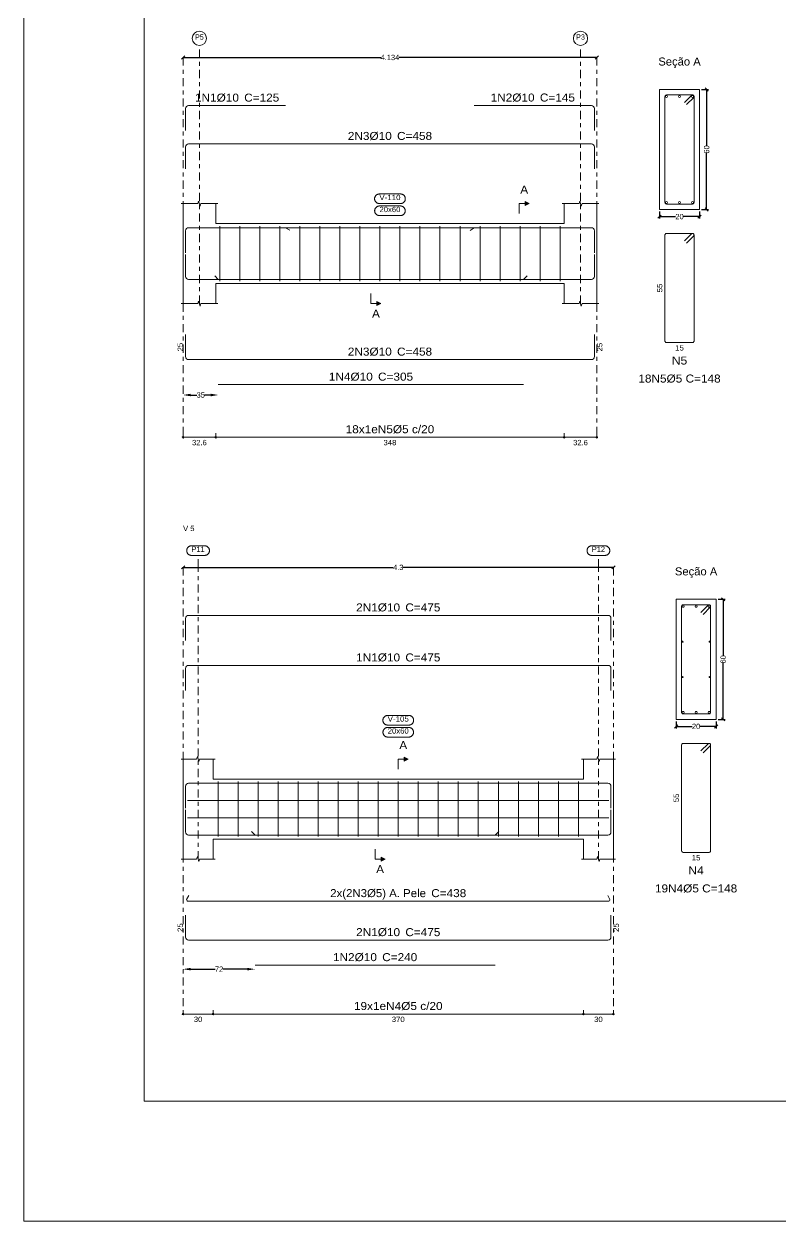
# Model space of a CAD drawing. Header units: millimetres. Extents: x 0 to 84, y 0 to 59.4.
# Drawn here: x 0 to 18.89, y 0 to 29.92 of the extents above; entities that cross this region are included whole.
import ezdxf
from ezdxf.enums import TextEntityAlignment as Align

# ---------------------------------------------------------------- set-up
doc = ezdxf.new("R2010")
doc.units = ezdxf.units.MM
doc.linetypes.add('CYPE_RAYAPUNTO', pattern=[0.4125, 0.2025, -0.105, 0, -0.105])
for name, color, linetype, lineweight in [('ARM_LONGITUDINAL_Ø10', 103, 'Continuous', 9), ('ARM_LONGITUDINAL_Ø5', 151, 'Continuous', 9), ('ARM_TRANSVERSAL_Ø5', 151, 'Continuous', 9), ('ELE_ARM_TRANS_TXT_EST', 3, 'Continuous', 9), ('ELE_CONT_NOS', 122, 'Continuous', 9), ('ELE_CONT_VIG_CONCRETO', 2, 'Continuous', 9), ('ELE_COT_COMPRIMENTO_PROJETADO', 122, 'Continuous', 0), ('ELE_COT_COT_ANCORAGENS', 3, 'Continuous', 0), ('ELE_COT_COT_ARM', 3, 'Continuous', 0), ('ELE_COT_COT_EST', 3, 'Continuous', 0), ('ELE_COT_COT_LIN_APOIOS', 2, 'CYPE_RAYAPUNTO', 0), ('ELE_COT_TEXTOS_ESTRIBOS', 122, 'Continuous', 0), ('ELE_REF_COT_LIN_AUX_COTA', 2, 'CYPE_RAYAPUNTO', 9), ('ELE_REF_LINHAS_MARCAS_PLANTA', 3, 'Continuous', 9), ('ELE_REF_MARCAS_PLANTA', 3, 'Continuous', 9), ('ELE_REF_NOME_PORTICO', 3, 'Continuous', 9), ('ELE_REF_REF_NOME', 3, 'Continuous', 9), ('ELE_REF_REF_REFERENCIA', 3, 'Continuous', 9), ('ELE_REF_TEXTO_REF_NOME', 3, 'Continuous', 9), ('ELE_REF_TEXTO_REF_REFERENCIA', 3, 'Continuous', 9), ('POR_ARM_LONG_ARM_TEXTOS', 3, 'Continuous', 9), ('POR_ARM_LONG_TXT_COMP', 3, 'Continuous', 9), ('QUAD_BORDA', 1, 'Continuous', 20), ('QUAD_LIMITES', 2, 'Continuous', 0), ('SEC_CONT_VIG_CONCRETO_CORTE', 2, 'Continuous', 9), ('SEC_COTAS_SEC_DIM_VIGA', 122, 'Continuous', 0), ('SEC_COTAS_TEXTOS_DETALHE_ESTRIBOS', 122, 'Continuous', 0), ('SEC_REF_TXT_NOMES', 3, 'Continuous', 9), ('SEC_REF_TXT_POSICOES_ARM_ESTRIBOS', 1, 'Continuous', 9)]:
    doc.layers.add(name, color=color, linetype=linetype, lineweight=lineweight)
doc.styles.add('CYPETXT', font='arial.ttf', dxfattribs={"height": 0.2})
doc.styles.add('CYPETXT_0.2', font='arial.ttf', dxfattribs={"height": 0.133333})
doc.dimstyles.new('cype_arrow', dxfattribs={"dimtxt": 0.18, "dimasz": 0.1875, "dimexe": 0.05, "dimexo": 0.05, "dimgap": 0, "dimtad": 0, "dimdec": 4, "dimzin": 0, "dimdsep": 46, "dimtxsty": 'CYPETXT_0.2', "dimcen": 0.09, "dimadec": 0, "dimazin": 0, "dimtfac": 1, "dimtdec": 4, "dimtofl": 0, "dimtmove": 2, "dimatfit": 3, "dimfxl": 1, "dimtolj": 1, "dimtzin": 0, "dimarcsym": 0})
doc.dimstyles.new('cype_oblique', dxfattribs={"dimtxt": 0.18, "dimasz": 0.18, "dimexe": 0.05, "dimexo": 0.05, "dimgap": 0, "dimtad": 0, "dimdec": 4, "dimzin": 0, "dimdsep": 46, "dimtxsty": 'CYPETXT_0.2', "dimblk": 'OBLIQUE', "dimtsz": 0.04, "dimcen": 0.09, "dimadec": 0, "dimazin": 0, "dimtfac": 1, "dimtdec": 4, "dimtofl": 0, "dimtmove": 2, "dimatfit": 3, "dimfxl": 1, "dimtolj": 1, "dimtzin": 0, "dimarcsym": 0})

# ---------------------------------------------------------------- blocks, each defined once
blk = doc.blocks.new('*D20')
at = {"layer": 'Defpoints', "color": 0, "transparency": 16777216}
for p in [(16.29, 12.537), (17.29, 12.537), (17.29, 12.36)]:
    blk.add_point(p, dxfattribs=at)
at = {"layer": 'SEC_COTAS_SEC_DIM_VIGA', "color": 0, "lineweight": -2, "transparency": 16777216}
for p, q in [((16.25, 12.32), (16.33, 12.4)), ((16.29, 12.487), (16.29, 12.31)), ((16.29, 12.36), (16.693, 12.36)), ((17.29, 12.36), (16.886, 12.36)), ((17.25, 12.32), (17.33, 12.4)), ((17.29, 12.487), (17.29, 12.31))]:
    blk.add_line(p, q, dxfattribs=at)
at = {"layer": 'SEC_COTAS_SEC_DIM_VIGA', "color": 0, "transparency": 16777216, "insert": (16.79, 12.36), "char_height": 0.1333, "attachment_point": 5, "style": 'CYPETXT_0.2'}
blk.add_mtext('\\A1;20', dxfattribs=at)
blk = doc.blocks.new('_Oblique')
at = {"color": 0, "linetype": 'ByBlock', "lineweight": -2}
blk.add_line((-0.5, -0.5), (0.5, 0.5), dxfattribs=at)
blk = doc.blocks.new('*D21')
at = {"layer": 'Defpoints', "color": 0, "transparency": 16777216}
for p in [(17.29, 15.537), (17.467, 15.537), (17.29, 12.537)]:
    blk.add_point(p, dxfattribs=at)
at = {"layer": 'SEC_COTAS_SEC_DIM_VIGA', "color": 0, "lineweight": -2, "transparency": 16777216}
for p, q in [((17.507, 15.497), (17.427, 15.577)), ((17.34, 15.537), (17.517, 15.537)), ((17.467, 15.537), (17.467, 14.133)), ((17.467, 12.537), (17.467, 13.941)), ((17.507, 12.497), (17.427, 12.577)), ((17.34, 12.537), (17.517, 12.537))]:
    blk.add_line(p, q, dxfattribs=at)
at = {"layer": 'SEC_COTAS_SEC_DIM_VIGA', "color": 0, "transparency": 16777216, "insert": (17.467, 14.037), "char_height": 0.1333, "attachment_point": 5, "rotation": 90, "style": 'CYPETXT_0.2'}
blk.add_mtext('\\A1;60', dxfattribs=at)
blk = doc.blocks.new('*D22')
at = {"layer": 'Defpoints', "color": 0, "transparency": 16777216}
for p in [(3.975, 16.335), (3.975, 16.335), (14.725, 16.335)]:
    blk.add_point(p, dxfattribs=at)
at = {"layer": 'ELE_COT_COMPRIMENTO_PROJETADO', "color": 0, "lineweight": -2, "transparency": 16777216}
for p, q in [((3.935, 16.295), (4.015, 16.375)), ((3.975, 16.335), (9.226, 16.335)), ((14.725, 16.335), (9.474, 16.335)), ((14.685, 16.295), (14.765, 16.375))]:
    blk.add_line(p, q, dxfattribs=at)
at = {"layer": 'ELE_COT_COMPRIMENTO_PROJETADO', "color": 0, "transparency": 16777216, "insert": (9.35, 16.335), "char_height": 0.1333, "attachment_point": 5, "style": 'CYPETXT_0.2'}
blk.add_mtext('\\A1;4.3', dxfattribs=at)
blk = doc.blocks.new('*D23')
at = {"layer": 'Defpoints', "color": 0, "transparency": 16777216}
for p in [(3.975, 6.295), (5.772, 6.295), (5.772, 6.295)]:
    blk.add_point(p, dxfattribs=at)
at = {"layer": 'ELE_COT_COT_ARM', "color": 0, "lineweight": -2, "transparency": 16777216}
for p, q in [((4.162, 6.295), (4.779, 6.295)), ((5.584, 6.295), (4.967, 6.295))]:
    blk.add_line(p, q, dxfattribs=at)
at = {"layer": 'ELE_COT_COT_ARM', "color": 0, "transparency": 16777216}
for points in [[(4.162, 6.326), (4.162, 6.264), (3.975, 6.295)], [(5.584, 6.326), (5.584, 6.264), (5.772, 6.295)]]:
    blk.add_solid(points, dxfattribs=at)
at = {"layer": 'ELE_COT_COT_ARM', "color": 0, "transparency": 16777216, "insert": (4.873, 6.295), "char_height": 0.1333, "attachment_point": 5, "style": 'CYPETXT_0.2'}
blk.add_mtext('\\A1;72', dxfattribs=at)
blk = doc.blocks.new('*D55')
at = {"layer": 'Defpoints', "color": 0, "transparency": 16777216}
for p in [(15.875, 25.279), (16.875, 25.279), (16.875, 25.101)]:
    blk.add_point(p, dxfattribs=at)
at = {"layer": 'SEC_COTAS_SEC_DIM_VIGA', "color": 0, "lineweight": -2, "transparency": 16777216}
for p, q in [((15.835, 25.061), (15.915, 25.141)), ((15.875, 25.229), (15.875, 25.051)), ((16.835, 25.061), (16.915, 25.141)), ((16.875, 25.229), (16.875, 25.051)), ((15.875, 25.101), (16.279, 25.101)), ((16.875, 25.101), (16.472, 25.101))]:
    blk.add_line(p, q, dxfattribs=at)
at = {"layer": 'SEC_COTAS_SEC_DIM_VIGA', "color": 0, "transparency": 16777216, "insert": (16.375, 25.101), "char_height": 0.1333, "attachment_point": 5, "style": 'CYPETXT_0.2'}
blk.add_mtext('\\A1;20', dxfattribs=at)
blk = doc.blocks.new('*D56')
at = {"layer": 'Defpoints', "color": 0, "transparency": 16777216}
for p in [(16.875, 28.279), (17.053, 28.279), (16.875, 25.279)]:
    blk.add_point(p, dxfattribs=at)
at = {"layer": 'SEC_COTAS_SEC_DIM_VIGA', "color": 0, "lineweight": -2, "transparency": 16777216}
for p, q in [((16.925, 28.279), (17.103, 28.279)), ((17.093, 28.239), (17.013, 28.319)), ((17.053, 28.279), (17.053, 26.874)), ((17.053, 25.279), (17.053, 26.683)), ((16.925, 25.279), (17.103, 25.279)), ((17.093, 25.239), (17.013, 25.319))]:
    blk.add_line(p, q, dxfattribs=at)
at = {"layer": 'SEC_COTAS_SEC_DIM_VIGA', "color": 0, "transparency": 16777216, "insert": (17.053, 26.779), "char_height": 0.1333, "attachment_point": 5, "rotation": 90, "style": 'CYPETXT_0.2'}
blk.add_mtext('\\A1;60', dxfattribs=at)
blk = doc.blocks.new('*D57')
at = {"layer": 'Defpoints', "color": 0, "transparency": 16777216}
for p in [(3.975, 29.077), (3.975, 29.077), (14.31, 29.077)]:
    blk.add_point(p, dxfattribs=at)
at = {"layer": 'ELE_COT_COMPRIMENTO_PROJETADO', "color": 0, "lineweight": -2, "transparency": 16777216}
for p, q in [((3.935, 29.037), (4.015, 29.117)), ((3.975, 29.077), (8.915, 29.077)), ((14.31, 29.077), (9.37, 29.077)), ((14.27, 29.037), (14.35, 29.117))]:
    blk.add_line(p, q, dxfattribs=at)
at = {"layer": 'ELE_COT_COMPRIMENTO_PROJETADO', "color": 0, "transparency": 16777216, "insert": (9.142, 29.077), "char_height": 0.1333, "attachment_point": 5, "style": 'CYPETXT_0.2'}
blk.add_mtext('\\A1;4.134', dxfattribs=at)
blk = doc.blocks.new('*D58')
at = {"layer": 'Defpoints', "color": 0, "transparency": 16777216}
for p in [(3.975, 20.643), (4.855, 20.643), (4.855, 20.643)]:
    blk.add_point(p, dxfattribs=at)
at = {"layer": 'ELE_COT_COT_ARM', "color": 0, "lineweight": -2, "transparency": 16777216}
for p, q in [((4.162, 20.643), (4.319, 20.643)), ((4.668, 20.643), (4.511, 20.643))]:
    blk.add_line(p, q, dxfattribs=at)
at = {"layer": 'ELE_COT_COT_ARM', "color": 0, "transparency": 16777216}
for points in [[(4.162, 20.674), (4.162, 20.611), (3.975, 20.643)], [(4.668, 20.674), (4.668, 20.611), (4.855, 20.643)]]:
    blk.add_solid(points, dxfattribs=at)
at = {"layer": 'ELE_COT_COT_ARM', "color": 0, "transparency": 16777216, "insert": (4.415, 20.643), "char_height": 0.1333, "attachment_point": 5, "style": 'CYPETXT_0.2'}
blk.add_mtext('\\A1;35', dxfattribs=at)

msp = doc.modelspace()

# ---------------------------------------------------------------- hatches: boundary and pattern name
at = {"layer": 'ELE_REF_LINHAS_MARCAS_PLANTA', "true_color": 0x000000}
for points in [[(12.52108, 25.37709), (12.52108, 25.47709), (12.62108, 25.42709)], [(8.81793, 22.97709), (8.81793, 22.87709), (8.91793, 22.92709)], [(9.49969, 11.49508), (9.49969, 11.59508), (9.59969, 11.54508)], [(8.92157, 9.09508), (8.92157, 8.99508), (9.02157, 9.04508)]]:
    msp.add_hatch(color=18, dxfattribs=at).paths.add_polyline_path(points, flags=0)

# ---------------------------------------------------------------- linework, layer by layer
at = {"layer": 'ARM_LONGITUDINAL_Ø10', "color": 18, "true_color": 0x000000}
for p, q in [((6.53713, 24.82459), (6.64431, 24.76028)), ((11.24782, 24.82459), (11.14326, 24.75609)), ((4.85543, 23.52959), (4.76704, 23.61798)), ((12.48043, 23.52959), (12.56882, 23.61798)), ((5.77157, 9.64758), (5.68318, 9.73597)), ((11.77157, 9.64758), (11.85996, 9.73597))]:
    msp.add_line(p, q, dxfattribs=at)
for points in [[(4.03713, 27.24982), (4.03713, 27.79982), (4.04284, 27.82852), (4.05909, 27.85285), (4.08343, 27.86911), (4.11213, 27.87482), (6.53713, 27.87482)], [(14.24782, 27.25175), (14.24782, 27.80175), (14.24211, 27.83045), (14.22585, 27.85478), (14.20152, 27.87104), (14.17282, 27.87675), (11.24782, 27.87675)], [(14.24782, 26.29209), (14.24782, 26.84209), (14.24211, 26.87079), (14.22585, 26.89513), (14.20152, 26.91138), (14.17282, 26.91709), (4.11213, 26.91709), (4.08343, 26.91138), (4.05909, 26.89513), (4.04284, 26.87079), (4.03713, 26.84209), (4.03713, 26.29209)], [(4.03713, 24.19959), (4.03713, 24.74959), (4.04284, 24.77829), (4.05909, 24.80263), (4.08343, 24.81888), (4.11213, 24.82459), (6.53713, 24.82459)], [(14.24782, 24.19959), (14.24782, 24.74959), (14.24211, 24.77829), (14.22585, 24.80263), (14.20152, 24.81888), (14.17282, 24.82459), (4.11213, 24.82459), (4.08343, 24.81888), (4.05909, 24.80263), (4.04284, 24.77829), (4.03713, 24.74959), (4.03713, 24.19959)], [(14.24782, 24.19959), (14.24782, 24.74959), (14.24211, 24.77829), (14.22585, 24.80263), (14.20152, 24.81888), (14.17282, 24.82459), (11.24782, 24.82459)], [(14.24782, 24.15459), (14.24782, 23.60459), (14.24211, 23.57589), (14.22585, 23.55156), (14.20152, 23.5353), (14.17282, 23.52959), (4.11213, 23.52959), (4.08343, 23.5353), (4.05909, 23.55156), (4.04284, 23.57589), (4.03713, 23.60459), (4.03713, 24.15459)], [(4.85543, 23.52959), (12.48043, 23.52959)], [(14.24782, 22.15209), (14.24782, 21.60209), (14.24211, 21.57339), (14.22585, 21.54906), (14.20152, 21.5328), (14.17282, 21.52709), (4.11213, 21.52709), (4.08343, 21.5328), (4.05909, 21.54906), (4.04284, 21.57339), (4.03713, 21.60209), (4.03713, 22.15209)], [(4.85543, 20.90209), (12.48043, 20.90209)], [(14.66219, 14.51008), (14.66219, 15.06008), (14.65649, 15.08879), (14.64023, 15.11312), (14.6159, 15.12938), (14.58719, 15.13508), (4.11219, 15.13508), (4.08349, 15.12938), (4.05916, 15.11312), (4.0429, 15.08879), (4.03719, 15.06008), (4.03719, 14.51008)], [(14.66219, 13.26008), (14.66219, 13.81008), (14.65649, 13.83879), (14.64023, 13.86312), (14.6159, 13.87938), (14.58719, 13.88508), (4.11219, 13.88508), (4.08349, 13.87938), (4.05916, 13.86312), (4.0429, 13.83879), (4.03719, 13.81008), (4.03719, 13.26008)], [(14.66219, 10.31758), (14.66219, 10.86758), (14.65649, 10.89629), (14.64023, 10.92062), (14.6159, 10.93688), (14.58719, 10.94258), (4.11219, 10.94258), (4.08349, 10.93688), (4.05916, 10.92062), (4.0429, 10.89629), (4.03719, 10.86758), (4.03719, 10.31758)], [(14.66219, 10.31758), (14.66219, 10.86758), (14.65649, 10.89629), (14.64023, 10.92062), (14.6159, 10.93688), (14.58719, 10.94258), (4.11219, 10.94258), (4.08349, 10.93688), (4.05916, 10.92062), (4.0429, 10.89629), (4.03719, 10.86758), (4.03719, 10.31758)], [(14.66219, 10.27258), (14.66219, 9.72258), (14.65649, 9.69388), (14.64023, 9.66955), (14.6159, 9.65329), (14.58719, 9.64758), (4.11219, 9.64758), (4.08349, 9.65329), (4.05916, 9.66955), (4.0429, 9.69388), (4.03719, 9.72258), (4.03719, 10.27258)], [(5.77157, 9.64758), (11.77157, 9.64758)], [(14.66219, 7.64508), (14.66219, 7.09508), (14.65649, 7.06638), (14.64023, 7.04205), (14.6159, 7.02579), (14.58719, 7.02008), (4.11219, 7.02008), (4.08349, 7.02579), (4.05916, 7.04205), (4.0429, 7.06638), (4.03719, 7.09508), (4.03719, 7.64508)], [(5.77157, 6.39508), (11.77157, 6.39508)]]:
    msp.add_lwpolyline(points, dxfattribs=at)
for centre in [(16.05033, 28.10375), (16.37533, 28.10375), (16.70033, 28.10375), (16.05033, 25.45375), (16.37533, 25.45375), (16.70033, 25.45375), (16.46469, 15.36208), (16.78969, 15.36208), (17.11469, 15.36208), (16.46469, 12.71208), (16.78969, 12.71208), (17.11469, 12.71208)]:
    msp.add_circle(centre, 0.025, dxfattribs=at)
at = {"layer": 'ARM_LONGITUDINAL_Ø5', "color": 18, "true_color": 0x000000}
for points in [[(4.08771, 10.51092), (14.61168, 10.51092)], [(4.08771, 10.07925), (14.61168, 10.07925)], [(4.11844, 8.13581), (4.06245, 8.03883), (4.0655, 8.02155), (4.07427, 8.00635), (4.08771, 7.99508), (14.61168, 7.99508), (14.62512, 8.00635), (14.63389, 8.02155), (14.63694, 8.03883), (14.58094, 8.13581)]]:
    msp.add_lwpolyline(points, dxfattribs=at)
for centre in [(16.45219, 14.47875), (17.12719, 14.47875), (16.45219, 13.59542), (17.12719, 13.59542)]:
    msp.add_circle(centre, 0.0125, dxfattribs=at)
at = {"layer": 'ARM_TRANSVERSAL_Ø5', "color": 18, "true_color": 0x000000}
for p, q in [((4.89247, 24.86459), (4.89247, 23.48959)), ((5.39247, 24.86459), (5.39247, 23.48959)), ((5.89247, 24.86459), (5.89247, 23.48959)), ((6.39247, 24.86459), (6.39247, 23.48959)), ((6.89247, 24.86459), (6.89247, 23.48959)), ((7.39247, 24.86459), (7.39247, 23.48959)), ((7.89247, 24.86459), (7.89247, 23.48959)), ((8.39247, 24.86459), (8.39247, 23.48959)), ((8.89247, 24.86459), (8.89247, 23.48959)), ((9.39247, 24.86459), (9.39247, 23.48959)), ((9.89247, 24.86459), (9.89247, 23.48959)), ((10.39247, 24.86459), (10.39247, 23.48959)), ((10.89247, 24.86459), (10.89247, 23.48959)), ((11.39247, 24.86459), (11.39247, 23.48959)), ((11.89247, 24.86459), (11.89247, 23.48959)), ((12.39247, 24.86459), (12.39247, 23.48959)), ((12.89247, 24.86459), (12.89247, 23.48959)), ((13.39247, 24.86459), (13.39247, 23.48959)), ((4.84969, 10.98258), (4.84969, 9.60758)), ((5.34969, 10.98258), (5.34969, 9.60758)), ((5.84969, 10.98258), (5.84969, 9.60758)), ((6.34969, 10.98258), (6.34969, 9.60758)), ((6.84969, 10.98258), (6.84969, 9.60758)), ((7.34969, 10.98258), (7.34969, 9.60758)), ((7.84969, 10.98258), (7.84969, 9.60758)), ((8.34969, 10.98258), (8.34969, 9.60758)), ((8.84969, 10.98258), (8.84969, 9.60758)), ((9.34969, 10.98258), (9.34969, 9.60758)), ((9.84969, 10.98258), (9.84969, 9.60758)), ((10.34969, 10.98258), (10.34969, 9.60758)), ((10.84969, 10.98258), (10.84969, 9.60758)), ((11.34969, 10.98258), (11.34969, 9.60758)), ((11.84969, 10.98258), (11.84969, 9.60758)), ((12.34969, 10.98258), (12.34969, 9.60758)), ((12.84969, 10.98258), (12.84969, 9.60758)), ((13.34969, 10.98258), (13.34969, 9.60758)), ((13.84969, 10.98258), (13.84969, 9.60758))]:
    msp.add_line(p, q, dxfattribs=at)
for points in [[(16.55007, 27.90045), (16.73067, 28.08171), (16.73374, 28.08672), (16.73599, 28.09216), (16.73737, 28.09788), (16.73783, 28.10375), (16.73711, 28.11106), (16.73497, 28.1181), (16.73151, 28.12458), (16.72684, 28.13026), (16.72116, 28.13493), (16.71468, 28.13839), (16.70764, 28.14053), (16.70033, 28.14125), (16.05033, 28.14125), (16.03598, 28.13839), (16.02381, 28.13026), (16.01568, 28.1181), (16.01283, 28.10375), (16.01283, 25.45375), (16.01568, 25.4394), (16.02381, 25.42723), (16.03598, 25.4191), (16.05033, 25.41625), (16.70033, 25.41625), (16.71468, 25.4191), (16.72684, 25.42723), (16.73497, 25.4394), (16.73783, 25.45375), (16.73783, 28.10375), (16.73711, 28.11106), (16.73497, 28.1181), (16.73151, 28.12458), (16.72684, 28.13026), (16.72116, 28.13493), (16.71468, 28.13839), (16.70764, 28.14053), (16.70033, 28.14125), (16.69301, 28.14053), (16.68598, 28.13839), (16.67949, 28.13493), (16.67381, 28.13026), (16.49703, 27.95349)], [(16.55007, 24.43862), (16.73067, 24.61987), (16.73374, 24.62489), (16.73599, 24.63033), (16.73737, 24.63605), (16.73783, 24.64191), (16.73711, 24.64923), (16.73497, 24.65626), (16.73151, 24.66275), (16.72684, 24.66843), (16.72116, 24.67309), (16.71468, 24.67656), (16.70764, 24.67869), (16.70033, 24.67941), (16.05033, 24.67941), (16.03598, 24.67656), (16.02381, 24.66843), (16.01568, 24.65626), (16.01283, 24.64191), (16.01283, 21.99191), (16.01568, 21.97756), (16.02381, 21.9654), (16.03598, 21.95727), (16.05033, 21.95441), (16.70033, 21.95441), (16.71468, 21.95727), (16.72684, 21.9654), (16.73497, 21.97756), (16.73783, 21.99191), (16.73783, 24.64191), (16.73711, 24.64923), (16.73497, 24.65626), (16.73151, 24.66275), (16.72684, 24.66843), (16.72116, 24.67309), (16.71468, 24.67656), (16.70764, 24.67869), (16.70033, 24.67941), (16.69301, 24.67869), (16.68598, 24.67656), (16.67949, 24.67309), (16.67381, 24.66843), (16.49703, 24.49165)], [(16.96443, 15.15879), (17.14503, 15.34004), (17.14811, 15.34506), (17.15036, 15.3505), (17.15173, 15.35622), (17.15219, 15.36208), (17.15147, 15.3694), (17.14934, 15.37644), (17.14588, 15.38292), (17.14121, 15.3886), (17.13553, 15.39326), (17.12905, 15.39673), (17.12201, 15.39886), (17.11469, 15.39958), (16.46469, 15.39958), (16.45034, 15.39673), (16.43818, 15.3886), (16.43005, 15.37644), (16.42719, 15.36208), (16.42719, 12.71208), (16.43005, 12.69773), (16.43818, 12.68557), (16.45034, 12.67744), (16.46469, 12.67458), (17.11469, 12.67458), (17.12905, 12.67744), (17.14121, 12.68557), (17.14934, 12.69773), (17.15219, 12.71208), (17.15219, 15.36208), (17.15147, 15.3694), (17.14934, 15.37644), (17.14588, 15.38292), (17.14121, 15.3886), (17.13553, 15.39326), (17.12905, 15.39673), (17.12201, 15.39886), (17.11469, 15.39958), (17.10738, 15.39886), (17.10034, 15.39673), (17.09386, 15.39326), (17.08818, 15.3886), (16.9114, 15.21182)], [(16.96443, 11.69696), (17.14503, 11.87821), (17.14811, 11.88323), (17.15036, 11.88866), (17.15173, 11.89439), (17.15219, 11.90025), (17.15147, 11.90757), (17.14934, 11.9146), (17.14588, 11.92109), (17.14121, 11.92677), (17.13553, 11.93143), (17.12905, 11.9349), (17.12201, 11.93703), (17.11469, 11.93775), (16.46469, 11.93775), (16.45034, 11.9349), (16.43818, 11.92677), (16.43005, 11.9146), (16.42719, 11.90025), (16.42719, 9.25025), (16.43005, 9.2359), (16.43818, 9.22373), (16.45034, 9.21561), (16.46469, 9.21275), (17.11469, 9.21275), (17.12905, 9.21561), (17.14121, 9.22373), (17.14934, 9.2359), (17.15219, 9.25025), (17.15219, 11.90025), (17.15147, 11.90757), (17.14934, 11.9146), (17.14588, 11.92109), (17.14121, 11.92677), (17.13553, 11.93143), (17.12905, 11.9349), (17.12201, 11.93703), (17.11469, 11.93775), (17.10738, 11.93703), (17.10034, 11.9349), (17.09386, 11.93143), (17.08818, 11.92677), (16.9114, 11.74999)]]:
    msp.add_lwpolyline(points, dxfattribs=at)
at = {"layer": 'ELE_CONT_NOS', "color": 18, "true_color": 0x000000}
for p, q in [((3.97463, 24.92709), (3.97463, 25.42709)), ((4.7906, 24.92709), (4.7906, 25.42709)), ((13.49434, 24.92709), (13.49434, 25.42709)), ((14.31032, 24.92709), (14.31032, 25.42709)), ((3.97463, 23.42709), (3.97463, 22.92709)), ((4.7906, 23.42709), (4.7906, 22.92709)), ((13.49434, 23.42709), (13.49434, 22.92709)), ((14.31032, 23.42709), (14.31032, 22.92709)), ((3.97469, 11.04508), (3.97469, 11.54508)), ((4.72469, 11.04508), (4.72469, 11.54508)), ((13.97469, 11.04508), (13.97469, 11.54508)), ((14.72469, 11.04508), (14.72469, 11.54508)), ((3.97469, 9.54508), (3.97469, 9.04508)), ((4.72469, 9.54508), (4.72469, 9.04508)), ((13.97469, 9.54508), (13.97469, 9.04508)), ((14.72469, 9.54508), (14.72469, 9.04508))]:
    msp.add_line(p, q, dxfattribs=at)
for points in [[(3.92463, 25.42709), (4.34511, 25.42709), (4.36386, 25.48959), (4.40136, 25.36459), (4.42011, 25.42709), (4.8406, 25.42709)], [(13.44434, 25.42709), (13.86483, 25.42709), (13.88358, 25.48959), (13.92108, 25.36459), (13.93983, 25.42709), (14.36032, 25.42709)], [(3.97463, 24.92709), (3.97463, 23.42709)], [(14.31032, 24.92709), (14.31032, 23.42709)], [(3.92463, 22.92709), (4.34511, 22.92709), (4.36386, 22.98959), (4.40136, 22.86459), (4.42011, 22.92709), (4.8406, 22.92709)], [(13.44434, 22.92709), (13.86483, 22.92709), (13.88358, 22.98959), (13.92108, 22.86459), (13.93983, 22.92709), (14.36032, 22.92709)], [(3.92469, 11.54508), (4.31219, 11.54508), (4.33094, 11.60758), (4.36844, 11.48258), (4.38719, 11.54508), (4.77469, 11.54508)], [(13.92469, 11.54508), (14.31219, 11.54508), (14.33094, 11.60758), (14.36844, 11.48258), (14.38719, 11.54508), (14.77469, 11.54508)], [(3.97469, 11.04508), (3.97469, 9.54508)], [(14.72469, 11.04508), (14.72469, 9.54508)], [(3.92469, 9.04508), (4.31219, 9.04508), (4.33094, 9.10758), (4.36844, 8.98258), (4.38719, 9.04508), (4.77469, 9.04508)], [(13.92469, 9.04508), (14.31219, 9.04508), (14.33094, 9.10758), (14.36844, 8.98258), (14.38719, 9.04508), (14.77469, 9.04508)]]:
    msp.add_lwpolyline(points, dxfattribs=at)
at = {"layer": 'ELE_CONT_VIG_CONCRETO', "color": 18, "true_color": 0x000000}
for p, q in [((4.7906, 24.92709), (13.49434, 24.92709)), ((4.7906, 23.42709), (13.49434, 23.42709)), ((4.72469, 11.04508), (13.97469, 11.04508)), ((4.72469, 9.54508), (13.97469, 9.54508))]:
    msp.add_line(p, q, dxfattribs=at)
at = {"layer": 'ELE_COT_COT_EST', "color": 18, "true_color": 0x000000}
for p, q in [((3.97463, 19.58769), (3.97463, 19.68769)), ((4.7906, 19.58769), (4.7906, 19.68769)), ((13.49434, 19.58769), (13.49434, 19.68769)), ((3.97469, 5.1743), (3.97469, 5.2743)), ((4.72469, 5.1743), (4.72469, 5.2743)), ((13.97469, 5.1743), (13.97469, 5.2743))]:
    msp.add_line(p, q, dxfattribs=at)
for points in [[(3.97463, 19.58769), (4.7906, 19.58769), (4.7906, 19.68769)], [(4.7906, 19.58769), (13.49434, 19.58769), (13.49434, 19.68769)], [(13.49434, 19.58769), (14.31032, 19.58769), (14.31032, 19.68769)], [(3.97469, 5.1743), (4.72469, 5.1743), (4.72469, 5.2743)], [(4.72469, 5.1743), (13.97469, 5.1743), (13.97469, 5.2743)], [(13.97469, 5.1743), (14.72469, 5.1743), (14.72469, 5.2743)]]:
    msp.add_lwpolyline(points, dxfattribs=at)
for centre in [(3.97463, 19.58769), (4.7906, 19.58769), (4.7906, 19.58769), (13.49434, 19.58769), (13.49434, 19.58769), (14.31032, 19.58769), (3.97469, 5.1743), (4.72469, 5.1743), (4.72469, 5.1743), (13.97469, 5.1743), (13.97469, 5.1743), (14.72469, 5.1743)]:
    msp.add_circle(centre, 0.02, dxfattribs=at)
at = {"layer": 'ELE_COT_COT_LIN_APOIOS', "color": 18, "true_color": 0x000000}
for p, q in [((3.97463, 29.07675), (3.97463, 19.58769)), ((14.31032, 29.07675), (14.31032, 19.58769)), ((3.97469, 16.33508), (3.97469, 5.1743)), ((14.72469, 16.33508), (14.72469, 5.1743))]:
    msp.add_line(p, q, dxfattribs=at)
at = {"layer": 'ELE_REF_COT_LIN_AUX_COTA', "color": 18, "true_color": 0x000000}
for p, q in [((4.38261, 29.07675), (4.38261, 29.37675)), ((13.90233, 29.07675), (13.90233, 29.37675)), ((4.38261, 22.92709), (4.38261, 29.07675)), ((13.90233, 22.92709), (13.90233, 29.07675)), ((4.34969, 16.33508), (4.34969, 16.63508)), ((14.34969, 16.33508), (14.34969, 16.63508)), ((4.34969, 9.04508), (4.34969, 16.33508)), ((14.34969, 9.04508), (14.34969, 16.33508))]:
    msp.add_line(p, q, dxfattribs=at)
at = {"layer": 'ELE_REF_LINHAS_MARCAS_PLANTA', "color": 18, "true_color": 0x000000}
for p, q in [((12.37108, 25.42709), (12.37108, 25.17709)), ((12.37108, 25.42709), (12.52108, 25.42709)), ((8.66793, 22.92709), (8.66793, 23.17709)), ((8.66793, 22.92709), (8.81793, 22.92709)), ((9.34969, 11.54508), (9.34969, 11.29508)), ((9.34969, 11.54508), (9.49969, 11.54508)), ((8.77157, 9.04508), (8.77157, 9.29508)), ((8.77157, 9.04508), (8.92157, 9.04508))]:
    msp.add_line(p, q, dxfattribs=at)
for points in [[(12.52108, 25.37709), (12.52108, 25.47709), (12.62108, 25.42709)], [(8.81793, 22.97709), (8.81793, 22.87709), (8.91793, 22.92709)], [(9.49969, 11.49508), (9.49969, 11.59508), (9.59969, 11.54508)], [(8.92157, 9.09508), (8.92157, 8.99508), (9.02157, 9.04508)]]:
    msp.add_lwpolyline(points, close=True, dxfattribs=at)
at = {"layer": 'ELE_REF_REF_NOME', "color": 18, "true_color": 0x000000}
for points in [[(9.40647, 25.66709), (9.41449, 25.66683), (9.42247, 25.66602), (9.43038, 25.66469), (9.43818, 25.66283), (9.44584, 25.66045), (9.45332, 25.65757), (9.46059, 25.6542), (9.46763, 25.65034), (9.47439, 25.64603), (9.48084, 25.64127), (9.48697, 25.63609), (9.49273, 25.63052), (9.49811, 25.62457), (9.50308, 25.61827), (9.50762, 25.61166), (9.51171, 25.60476), (9.51532, 25.59761), (9.51845, 25.59022), (9.52109, 25.58265), (9.5232, 25.57491), (9.5248, 25.56705), (9.52587, 25.5591), (9.52641, 25.5511), (9.52641, 25.54308), (9.52587, 25.53508), (9.5248, 25.52713), (9.5232, 25.51927), (9.52109, 25.51154), (9.51845, 25.50396), (9.51532, 25.49658), (9.51171, 25.48942), (9.50762, 25.48252), (9.50308, 25.47591), (9.49811, 25.46962), (9.49273, 25.46367), (9.48697, 25.45809), (9.48084, 25.45292), (9.47439, 25.44816), (9.46763, 25.44385), (9.46059, 25.43999), (9.45332, 25.43662), (9.44584, 25.43373), (9.43818, 25.43136), (9.43038, 25.4295), (9.42247, 25.42816), (9.41449, 25.42736), (9.40647, 25.42709), (8.87847, 25.42709), (8.87046, 25.42736), (8.86248, 25.42816), (8.85457, 25.4295), (8.84677, 25.43136), (8.83911, 25.43373), (8.83163, 25.43662), (8.82435, 25.43999), (8.81732, 25.44385), (8.81056, 25.44816), (8.8041, 25.45292), (8.79798, 25.45809), (8.79221, 25.46367), (8.78683, 25.46962), (8.78186, 25.47591), (8.77733, 25.48252), (8.77324, 25.48942), (8.76962, 25.49658), (8.76649, 25.50396), (8.76386, 25.51154), (8.76174, 25.51927), (8.76014, 25.52713), (8.75908, 25.53508), (8.75854, 25.54308), (8.75854, 25.5511), (8.75908, 25.5591), (8.76014, 25.56705), (8.76174, 25.57491), (8.76386, 25.58265), (8.76649, 25.59022), (8.76962, 25.59761), (8.77324, 25.60476), (8.77733, 25.61166), (8.78186, 25.61827), (8.78683, 25.62457), (8.79221, 25.63052), (8.79798, 25.63609), (8.8041, 25.64127), (8.81056, 25.64603), (8.81732, 25.65034), (8.82435, 25.6542), (8.83163, 25.65757), (8.83911, 25.66045), (8.84677, 25.66283), (8.85457, 25.66469), (8.86248, 25.66602), (8.87046, 25.66683), (8.87847, 25.66709), (9.40647, 25.66709)], [(9.40447, 25.36709), (9.41249, 25.36683), (9.42047, 25.36602), (9.42838, 25.36469), (9.43618, 25.36283), (9.44384, 25.36045), (9.45132, 25.35757), (9.45859, 25.3542), (9.46563, 25.35034), (9.47239, 25.34603), (9.47884, 25.34127), (9.48497, 25.33609), (9.49073, 25.33052), (9.49611, 25.32457), (9.50108, 25.31827), (9.50562, 25.31166), (9.50971, 25.30476), (9.51332, 25.29761), (9.51645, 25.29022), (9.51909, 25.28265), (9.5212, 25.27491), (9.5228, 25.26705), (9.52387, 25.2591), (9.52441, 25.2511), (9.52441, 25.24308), (9.52387, 25.23508), (9.5228, 25.22713), (9.5212, 25.21927), (9.51909, 25.21154), (9.51645, 25.20396), (9.51332, 25.19658), (9.50971, 25.18942), (9.50562, 25.18252), (9.50108, 25.17591), (9.49611, 25.16962), (9.49073, 25.16367), (9.48497, 25.15809), (9.47884, 25.15292), (9.47239, 25.14816), (9.46563, 25.14385), (9.45859, 25.13999), (9.45132, 25.13662), (9.44384, 25.13373), (9.43618, 25.13136), (9.42838, 25.1295), (9.42047, 25.12816), (9.41249, 25.12736), (9.40447, 25.12709), (8.88047, 25.12709), (8.87246, 25.12736), (8.86448, 25.12816), (8.85657, 25.1295), (8.84877, 25.13136), (8.84111, 25.13373), (8.83363, 25.13662), (8.82635, 25.13999), (8.81932, 25.14385), (8.81256, 25.14816), (8.8061, 25.15292), (8.79998, 25.15809), (8.79421, 25.16367), (8.78883, 25.16962), (8.78386, 25.17591), (8.77933, 25.18252), (8.77524, 25.18942), (8.77162, 25.19658), (8.76849, 25.20396), (8.76586, 25.21154), (8.76374, 25.21927), (8.76214, 25.22713), (8.76108, 25.23508), (8.76054, 25.24308), (8.76054, 25.2511), (8.76108, 25.2591), (8.76214, 25.26705), (8.76374, 25.27491), (8.76586, 25.28265), (8.76849, 25.29022), (8.77162, 25.29761), (8.77524, 25.30476), (8.77933, 25.31166), (8.78386, 25.31827), (8.78883, 25.32457), (8.79421, 25.33052), (8.79998, 25.33609), (8.8061, 25.34127), (8.81256, 25.34603), (8.81932, 25.35034), (8.82635, 25.3542), (8.83363, 25.35757), (8.84111, 25.36045), (8.84877, 25.36283), (8.85657, 25.36469), (8.86448, 25.36602), (8.87246, 25.36683), (8.88047, 25.36709), (9.40447, 25.36709)], [(9.61369, 12.63508), (9.62171, 12.63482), (9.62969, 12.63401), (9.6376, 12.63268), (9.6454, 12.63082), (9.65306, 12.62845), (9.66054, 12.62556), (9.66782, 12.62219), (9.67485, 12.61833), (9.68161, 12.61402), (9.68806, 12.60926), (9.69419, 12.60408), (9.69995, 12.59851), (9.70533, 12.59256), (9.7103, 12.58627), (9.71484, 12.57965), (9.71893, 12.57275), (9.72255, 12.5656), (9.72568, 12.55821), (9.72831, 12.55064), (9.73043, 12.5429), (9.73202, 12.53504), (9.73309, 12.5271), (9.73363, 12.51909), (9.73363, 12.51107), (9.73309, 12.50307), (9.73202, 12.49513), (9.73043, 12.48727), (9.72831, 12.47953), (9.72568, 12.47196), (9.72255, 12.46457), (9.71893, 12.45741), (9.71484, 12.45051), (9.7103, 12.4439), (9.70533, 12.43761), (9.69995, 12.43166), (9.69419, 12.42609), (9.68806, 12.42091), (9.68161, 12.41615), (9.67485, 12.41184), (9.66782, 12.40798), (9.66054, 12.40461), (9.65306, 12.40172), (9.6454, 12.39935), (9.6376, 12.39749), (9.62969, 12.39616), (9.62171, 12.39535), (9.61369, 12.39508), (9.08569, 12.39508), (9.07768, 12.39535), (9.0697, 12.39616), (9.06179, 12.39749), (9.05399, 12.39935), (9.04633, 12.40172), (9.03885, 12.40461), (9.03157, 12.40798), (9.02454, 12.41184), (9.01778, 12.41615), (9.01132, 12.42091), (9.0052, 12.42609), (8.99944, 12.43166), (8.99406, 12.43761), (8.98909, 12.4439), (8.98455, 12.45051), (8.98046, 12.45741), (8.97684, 12.46457), (8.97371, 12.47196), (8.97108, 12.47953), (8.96896, 12.48727), (8.96737, 12.49513), (8.9663, 12.50307), (8.96576, 12.51107), (8.96576, 12.51909), (8.9663, 12.5271), (8.96737, 12.53504), (8.96896, 12.5429), (8.97108, 12.55064), (8.97371, 12.55821), (8.97684, 12.5656), (8.98046, 12.57275), (8.98455, 12.57965), (8.98909, 12.58627), (8.99406, 12.59256), (8.99944, 12.59851), (9.0052, 12.60408), (9.01132, 12.60926), (9.01778, 12.61402), (9.02454, 12.61833), (9.03157, 12.62219), (9.03885, 12.62556), (9.04633, 12.62845), (9.05399, 12.63082), (9.06179, 12.63268), (9.0697, 12.63401), (9.07768, 12.63482), (9.08569, 12.63508), (9.61369, 12.63508)], [(9.61169, 12.33508), (9.61971, 12.33482), (9.62769, 12.33401), (9.6356, 12.33268), (9.6434, 12.33082), (9.65106, 12.32845), (9.65854, 12.32556), (9.66582, 12.32219), (9.67285, 12.31833), (9.67961, 12.31402), (9.68606, 12.30926), (9.69219, 12.30408), (9.69795, 12.29851), (9.70333, 12.29256), (9.7083, 12.28627), (9.71284, 12.27965), (9.71693, 12.27275), (9.72055, 12.2656), (9.72368, 12.25821), (9.72631, 12.25064), (9.72843, 12.2429), (9.73002, 12.23504), (9.73109, 12.2271), (9.73163, 12.21909), (9.73163, 12.21107), (9.73109, 12.20307), (9.73002, 12.19513), (9.72843, 12.18727), (9.72631, 12.17953), (9.72368, 12.17196), (9.72055, 12.16457), (9.71693, 12.15741), (9.71284, 12.15051), (9.7083, 12.1439), (9.70333, 12.13761), (9.69795, 12.13166), (9.69219, 12.12609), (9.68606, 12.12091), (9.67961, 12.11615), (9.67285, 12.11184), (9.66582, 12.10798), (9.65854, 12.10461), (9.65106, 12.10172), (9.6434, 12.09935), (9.6356, 12.09749), (9.62769, 12.09616), (9.61971, 12.09535), (9.61169, 12.09508), (9.08769, 12.09508), (9.07968, 12.09535), (9.0717, 12.09616), (9.06379, 12.09749), (9.05599, 12.09935), (9.04833, 12.10172), (9.04085, 12.10461), (9.03357, 12.10798), (9.02654, 12.11184), (9.01978, 12.11615), (9.01332, 12.12091), (9.0072, 12.12609), (9.00144, 12.13166), (8.99606, 12.13761), (8.99109, 12.1439), (8.98655, 12.15051), (8.98246, 12.15741), (8.97884, 12.16457), (8.97571, 12.17196), (8.97308, 12.17953), (8.97096, 12.18727), (8.96937, 12.19513), (8.9683, 12.20307), (8.96776, 12.21107), (8.96776, 12.21909), (8.9683, 12.2271), (8.96937, 12.23504), (8.97096, 12.2429), (8.97308, 12.25064), (8.97571, 12.25821), (8.97884, 12.2656), (8.98246, 12.27275), (8.98655, 12.27965), (8.99109, 12.28627), (8.99606, 12.29256), (9.00144, 12.29851), (9.0072, 12.30408), (9.01332, 12.30926), (9.01978, 12.31402), (9.02654, 12.31833), (9.03357, 12.32219), (9.04085, 12.32556), (9.04833, 12.32845), (9.05599, 12.33082), (9.06379, 12.33268), (9.0717, 12.33401), (9.07968, 12.33482), (9.08769, 12.33508), (9.61169, 12.33508)]]:
    msp.add_lwpolyline(points, close=True, dxfattribs=at)
at = {"layer": 'ELE_REF_REF_REFERENCIA', "color": 18, "true_color": 0x000000}
for points in [[(4.51369, 16.87508), (4.52171, 16.87482), (4.52969, 16.87401), (4.5376, 16.87268), (4.5454, 16.87082), (4.55306, 16.86845), (4.56054, 16.86556), (4.56782, 16.86219), (4.57485, 16.85833), (4.58161, 16.85402), (4.58806, 16.84926), (4.59419, 16.84408), (4.59995, 16.83851), (4.60533, 16.83256), (4.6103, 16.82627), (4.61484, 16.81965), (4.61893, 16.81275), (4.62255, 16.8056), (4.62568, 16.79821), (4.62831, 16.79064), (4.63043, 16.7829), (4.63202, 16.77504), (4.63309, 16.7671), (4.63363, 16.75909), (4.63363, 16.75107), (4.63309, 16.74307), (4.63202, 16.73513), (4.63043, 16.72727), (4.62831, 16.71953), (4.62568, 16.71196), (4.62255, 16.70457), (4.61893, 16.69741), (4.61484, 16.69051), (4.6103, 16.6839), (4.60533, 16.67761), (4.59995, 16.67166), (4.59419, 16.66609), (4.58806, 16.66091), (4.58161, 16.65615), (4.57485, 16.65184), (4.56782, 16.64798), (4.56054, 16.64461), (4.55306, 16.64172), (4.5454, 16.63935), (4.5376, 16.63749), (4.52969, 16.63616), (4.52171, 16.63535), (4.51369, 16.63508), (4.18569, 16.63508), (4.17768, 16.63535), (4.1697, 16.63616), (4.16179, 16.63749), (4.15399, 16.63935), (4.14633, 16.64172), (4.13885, 16.64461), (4.13157, 16.64798), (4.12454, 16.65184), (4.11778, 16.65615), (4.11132, 16.66091), (4.1052, 16.66609), (4.09944, 16.67166), (4.09406, 16.67761), (4.08909, 16.6839), (4.08455, 16.69051), (4.08046, 16.69741), (4.07684, 16.70457), (4.07371, 16.71196), (4.07108, 16.71953), (4.06896, 16.72727), (4.06737, 16.73513), (4.0663, 16.74307), (4.06576, 16.75107), (4.06576, 16.75909), (4.0663, 16.7671), (4.06737, 16.77504), (4.06896, 16.7829), (4.07108, 16.79064), (4.07371, 16.79821), (4.07684, 16.8056), (4.08046, 16.81275), (4.08455, 16.81965), (4.08909, 16.82627), (4.09406, 16.83256), (4.09944, 16.83851), (4.1052, 16.84408), (4.11132, 16.84926), (4.11778, 16.85402), (4.12454, 16.85833), (4.13157, 16.86219), (4.13885, 16.86556), (4.14633, 16.86845), (4.15399, 16.87082), (4.16179, 16.87268), (4.1697, 16.87401), (4.17768, 16.87482), (4.18569, 16.87508), (4.51369, 16.87508)], [(14.51369, 16.87508), (14.52171, 16.87482), (14.52969, 16.87401), (14.5376, 16.87268), (14.5454, 16.87082), (14.55306, 16.86845), (14.56054, 16.86556), (14.56782, 16.86219), (14.57485, 16.85833), (14.58161, 16.85402), (14.58806, 16.84926), (14.59419, 16.84408), (14.59995, 16.83851), (14.60533, 16.83256), (14.6103, 16.82627), (14.61484, 16.81965), (14.61893, 16.81275), (14.62255, 16.8056), (14.62568, 16.79821), (14.62831, 16.79064), (14.63043, 16.7829), (14.63202, 16.77504), (14.63309, 16.7671), (14.63363, 16.75909), (14.63363, 16.75107), (14.63309, 16.74307), (14.63202, 16.73513), (14.63043, 16.72727), (14.62831, 16.71953), (14.62568, 16.71196), (14.62255, 16.70457), (14.61893, 16.69741), (14.61484, 16.69051), (14.6103, 16.6839), (14.60533, 16.67761), (14.59995, 16.67166), (14.59419, 16.66609), (14.58806, 16.66091), (14.58161, 16.65615), (14.57485, 16.65184), (14.56782, 16.64798), (14.56054, 16.64461), (14.55306, 16.64172), (14.5454, 16.63935), (14.5376, 16.63749), (14.52969, 16.63616), (14.52171, 16.63535), (14.51369, 16.63508), (14.18569, 16.63508), (14.17768, 16.63535), (14.1697, 16.63616), (14.16179, 16.63749), (14.15399, 16.63935), (14.14633, 16.64172), (14.13885, 16.64461), (14.13157, 16.64798), (14.12454, 16.65184), (14.11778, 16.65615), (14.11132, 16.66091), (14.1052, 16.66609), (14.09944, 16.67166), (14.09406, 16.67761), (14.08909, 16.6839), (14.08455, 16.69051), (14.08046, 16.69741), (14.07684, 16.70457), (14.07371, 16.71196), (14.07108, 16.71953), (14.06896, 16.72727), (14.06737, 16.73513), (14.0663, 16.74307), (14.06576, 16.75107), (14.06576, 16.75909), (14.0663, 16.7671), (14.06737, 16.77504), (14.06896, 16.7829), (14.07108, 16.79064), (14.07371, 16.79821), (14.07684, 16.8056), (14.08046, 16.81275), (14.08455, 16.81965), (14.08909, 16.82627), (14.09406, 16.83256), (14.09944, 16.83851), (14.1052, 16.84408), (14.11132, 16.84926), (14.11778, 16.85402), (14.12454, 16.85833), (14.13157, 16.86219), (14.13885, 16.86556), (14.14633, 16.86845), (14.15399, 16.87082), (14.16179, 16.87268), (14.1697, 16.87401), (14.17768, 16.87482), (14.18569, 16.87508), (14.51369, 16.87508)]]:
    msp.add_lwpolyline(points, close=True, dxfattribs=at)
for centre in [(4.38261, 29.55514), (13.90233, 29.55514)]:
    msp.add_circle(centre, 0.17839, dxfattribs=at)
at = {"layer": 'QUAD_BORDA', "color": 18, "true_color": 0x000000}
msp.add_lwpolyline([(3, 3), (81, 3), (81, 56.4), (3, 56.4), (3, 3)], close=True, dxfattribs=at)
at = {"layer": 'QUAD_LIMITES', "color": 18, "true_color": 0x000000}
msp.add_lwpolyline([(0, 0), (84, 0), (84, 59.4), (0, 59.4), (0, 0)], close=True, dxfattribs=at)
at = {"layer": 'SEC_CONT_VIG_CONCRETO_CORTE', "color": 18, "true_color": 0x000000}
for points in [[(16.87533, 28.27875), (15.87533, 28.27875), (15.87533, 25.27875), (16.87533, 25.27875), (16.87533, 28.27875)], [(17.28969, 15.53708), (16.28969, 15.53708), (16.28969, 12.53708), (17.28969, 12.53708), (17.28969, 15.53708)]]:
    msp.add_lwpolyline(points, close=True, dxfattribs=at)

# ---------------------------------------------------------------- texts
at = {"layer": 'ELE_ARM_TRANS_TXT_EST', "color": 18, "true_color": 0x000000, "style": 'CYPETXT', "width": 1.055863}
for s, p, p2 in [('18x1eN5%%c5 c/20', (8.03547, 19.68769), (10.24947, 19.68769)), ('19x1eN4%%c5 c/20', (8.24269, 5.2743), (10.45669, 5.2743))]:
    msp.add_text(s, height=0.2, dxfattribs=at).set_placement(p, p2, align=Align.FIT)
at = {"layer": 'ELE_COT_COT_ANCORAGENS', "color": 18, "true_color": 0x000000, "style": 'CYPETXT', "width": 1.042546}
for p, p2 in [((3.97046, 21.73159), (3.97046, 21.94759)), ((14.44782, 21.73159), (14.44782, 21.94759)), ((3.97053, 7.22458), (3.97053, 7.44058)), ((14.86219, 7.22458), (14.86219, 7.44058))]:
    msp.add_text('25', height=0.133333, rotation=90, dxfattribs=at).set_placement(p, p2, align=Align.FIT)
at = {"layer": 'ELE_COT_TEXTOS_ESTRIBOS', "color": 18, "true_color": 0x000000, "style": 'CYPETXT'}
for s, width, p, p2 in [('32.6', 1.015093, (4.19861, 19.38769), (4.56661, 19.38769)), ('348', 1.042546, (8.98047, 19.38769), (9.30447, 19.38769)), ('32.6', 1.015093, (13.71833, 19.38769), (14.08633, 19.38769)), ('30', 1.042546, (4.24169, 4.9743), (4.45769, 4.9743)), ('370', 1.042546, (9.18769, 4.9743), (9.51169, 4.9743)), ('30', 1.042546, (14.24169, 4.9743), (14.45769, 4.9743))]:
    msp.add_text(s, height=0.133333, dxfattribs=dict(at, width=width)).set_placement(p, p2, align=Align.FIT)
at = {"layer": 'ELE_REF_MARCAS_PLANTA', "color": 18, "true_color": 0x000000, "style": 'CYPETXT', "width": 1.044083}
for p, p2 in [((12.39858, 25.67709), (12.59358, 25.67709)), ((8.69543, 22.57709), (8.89043, 22.57709)), ((9.37719, 11.79508), (9.57219, 11.79508)), ((8.79907, 8.69508), (8.99407, 8.69508))]:
    msp.add_text('A', height=0.2, dxfattribs=at).set_placement(p, p2, align=Align.FIT)
at = {"layer": 'ELE_REF_NOME_PORTICO', "color": 18, "true_color": 0x000000, "style": 'CYPETXT', "width": 1.022957}
msp.add_text('V 5', height=0.133333, dxfattribs=at).set_placement((3.97469, 17.24175), (4.26069, 17.24175), align=Align.FIT)
at = {"layer": 'ELE_REF_TEXTO_REF_NOME', "color": 18, "true_color": 0x000000, "style": 'CYPETXT'}
for s, width, p, p2 in [('V-110', 1.06228, (8.87847, 25.51376), (9.40647, 25.51376)), ('20x60', 1.032505, (8.88047, 25.21376), (9.40447, 25.21376)), ('V-105', 1.06228, (9.08569, 12.48175), (9.61369, 12.48175)), ('20x60', 1.032505, (9.08769, 12.18175), (9.61169, 12.18175))]:
    msp.add_text(s, height=0.133333, dxfattribs=dict(at, width=width)).set_placement(p, p2, align=Align.FIT)
at = {"layer": 'ELE_REF_TEXTO_REF_REFERENCIA', "color": 18, "true_color": 0x000000, "style": 'CYPETXT'}
for s, width, p, p2 in [('P5', 0.965629, (4.27261, 29.52181), (4.49261, 29.52181)), ('P3', 0.965629, (13.79233, 29.52181), (14.01233, 29.52181)), ('P11', 0.989671, (4.18569, 16.72175), (4.51369, 16.72175)), ('P12', 0.989671, (14.18569, 16.72175), (14.51369, 16.72175))]:
    msp.add_text(s, height=0.133333, dxfattribs=dict(at, width=width)).set_placement(p, p2, align=Align.FIT)
at = {"layer": 'POR_ARM_LONG_ARM_TEXTOS', "color": 18, "true_color": 0x000000, "style": 'CYPETXT'}
for s, width, p, p2 in [('1N1%%c10', 1.055105, (4.27213, 27.97482), (5.37013, 27.97482)), ('1N2%%c10', 1.055105, (11.65782, 27.97675), (12.75582, 27.97675)), ('2N3%%c10', 1.055105, (8.08997, 27.01709), (9.18797, 27.01709)), ('2N3%%c10', 1.055105, (8.08997, 21.62709), (9.18797, 21.62709)), ('1N4%%c10', 1.055105, (7.61543, 21.00209), (8.71343, 21.00209)), ('2N1%%c10', 1.055105, (8.29719, 15.23508), (9.39519, 15.23508)), ('1N1%%c10', 1.055105, (8.29719, 13.98508), (9.39519, 13.98508)), ('2x(2N3%%c5) A. Pele', 1.019667, (7.65069, 8.09508), (10.04169, 8.09508)), ('2N1%%c10', 1.055105, (8.29719, 7.12008), (9.39519, 7.12008)), ('1N2%%c10', 1.055105, (7.71907, 6.49508), (8.81707, 6.49508))]:
    msp.add_text(s, height=0.2, dxfattribs=dict(at, width=width)).set_placement(p, p2, align=Align.FIT)
at = {"layer": 'POR_ARM_LONG_TXT_COMP', "color": 18, "true_color": 0x000000, "style": 'CYPETXT', "width": 1.053117}
for s, p, p2 in [(' C=125', (5.42013, 27.97482), (6.37713, 27.97482)), (' C=145', (12.80582, 27.97675), (13.76282, 27.97675)), (' C=458', (9.23797, 27.01709), (10.19497, 27.01709)), (' C=458', (9.23797, 21.62709), (10.19497, 21.62709)), (' C=305', (8.76343, 21.00209), (9.72043, 21.00209)), (' C=475', (9.44519, 15.23508), (10.40219, 15.23508)), (' C=475', (9.44519, 13.98508), (10.40219, 13.98508)), (' C=438', (10.09169, 8.09508), (11.04869, 8.09508)), (' C=475', (9.44519, 7.12008), (10.40219, 7.12008)), (' C=240', (8.86707, 6.49508), (9.82407, 6.49508))]:
    msp.add_text(s, height=0.2, dxfattribs=at).set_placement(p, p2, align=Align.FIT)
at = {"layer": 'SEC_COTAS_TEXTOS_DETALHE_ESTRIBOS', "color": 18, "true_color": 0x000000, "style": 'CYPETXT', "width": 1.042546}
for p, p2 in [((15.94616, 23.20891), (15.94616, 23.42491)), ((16.36053, 10.46725), (16.36053, 10.68325))]:
    msp.add_text('55', height=0.133333, rotation=90, dxfattribs=at).set_placement(p, p2, align=Align.FIT)
for p, p2 in [((16.26733, 21.75441), (16.48333, 21.75441)), ((16.68169, 9.01275), (16.89769, 9.01275))]:
    msp.add_text('15', height=0.133333, dxfattribs=at).set_placement(p, p2, align=Align.FIT)
at = {"layer": 'SEC_REF_TXT_NOMES', "color": 18, "true_color": 0x000000, "style": 'CYPETXT', "width": 1.002256}
for p, p2 in [((15.84583, 28.87675), (16.90483, 28.87675)), ((16.26019, 16.13508), (17.31919, 16.13508))]:
    msp.add_text('Seção A', height=0.2, dxfattribs=at).set_placement(p, p2, align=Align.FIT)
at = {"layer": 'SEC_REF_TXT_POSICOES_ARM_ESTRIBOS', "color": 18, "true_color": 0x000000, "style": 'CYPETXT'}
for s, width, p, p2 in [('N5', 1.083541, (16.18183, 21.40441), (16.56883, 21.40441)), ('18N5%%c5 C=148', 1.054178, (15.34783, 20.95441), (17.40283, 20.95441)), ('N4', 1.083541, (16.59619, 8.66275), (16.98319, 8.66275)), ('19N4%%c5 C=148', 1.054178, (15.76219, 8.21275), (17.81719, 8.21275))]:
    msp.add_text(s, height=0.2, dxfattribs=dict(at, width=width)).set_placement(p, p2, align=Align.FIT)

# ---------------------------------------------------------------- dimensions: what is measured, and where the dimension line sits
at = {"layer": 'ELE_COT_COMPRIMENTO_PROJETADO', "color": 18, "true_color": 0x000000}
for p1, p2, text, picture, middle in [((14.31032, 29.07675), (3.97463, 29.07675), '4.134', '*D57', (9.14247, 29.07675)), ((14.72469, 16.33508), (3.97469, 16.33508), '4.3', '*D22', (9.34969, 16.33508))]:
    dim = msp.add_aligned_dim(p1=p1, p2=p2, distance=0, text=text, dimstyle='cype_oblique', override={"dimexe": 0, "dimexo": 0}, dxfattribs=at)
    dim.commit()
    dim.dimension.update_dxf_attribs({"geometry": picture, "text_midpoint": middle})
at = {"layer": 'ELE_COT_COT_ARM', "color": 18, "true_color": 0x000000}
for p1, p2, text, picture, middle in [((3.97463, 20.64259), (4.85543, 20.64259), '35', '*D58', (4.41503, 20.64259)), ((3.97469, 6.29508), (5.77157, 6.29508), '72', '*D23', (4.87313, 6.29508))]:
    dim = msp.add_aligned_dim(p1=p1, p2=p2, distance=0, text=text, dimstyle='cype_arrow', override={"dimexe": 0, "dimexo": 0}, dxfattribs=at)
    dim.commit()
    dim.dimension.update_dxf_attribs({"geometry": picture, "text_midpoint": middle})
at = {"layer": 'SEC_COTAS_SEC_DIM_VIGA', "color": 18, "true_color": 0x000000}
for p1, p2, text, picture, middle in [((16.87533, 25.27875), (16.87533, 28.27875), '60', '*D56', (17.05266, 26.77875)), ((15.87533, 25.27875), (16.87533, 25.27875), '20', '*D55', (16.37533, 25.10141)), ((17.28969, 12.53708), (17.28969, 15.53708), '60', '*D21', (17.46703, 14.03708)), ((16.28969, 12.53708), (17.28969, 12.53708), '20', '*D20', (16.78969, 12.35975))]:
    dim = msp.add_aligned_dim(p1=p1, p2=p2, distance=-0.17733, text=text, dimstyle='cype_oblique', dxfattribs=at)
    dim.commit()
    dim.dimension.update_dxf_attribs({"geometry": picture, "text_midpoint": middle})

doc.saveas('drawing.dxf')
